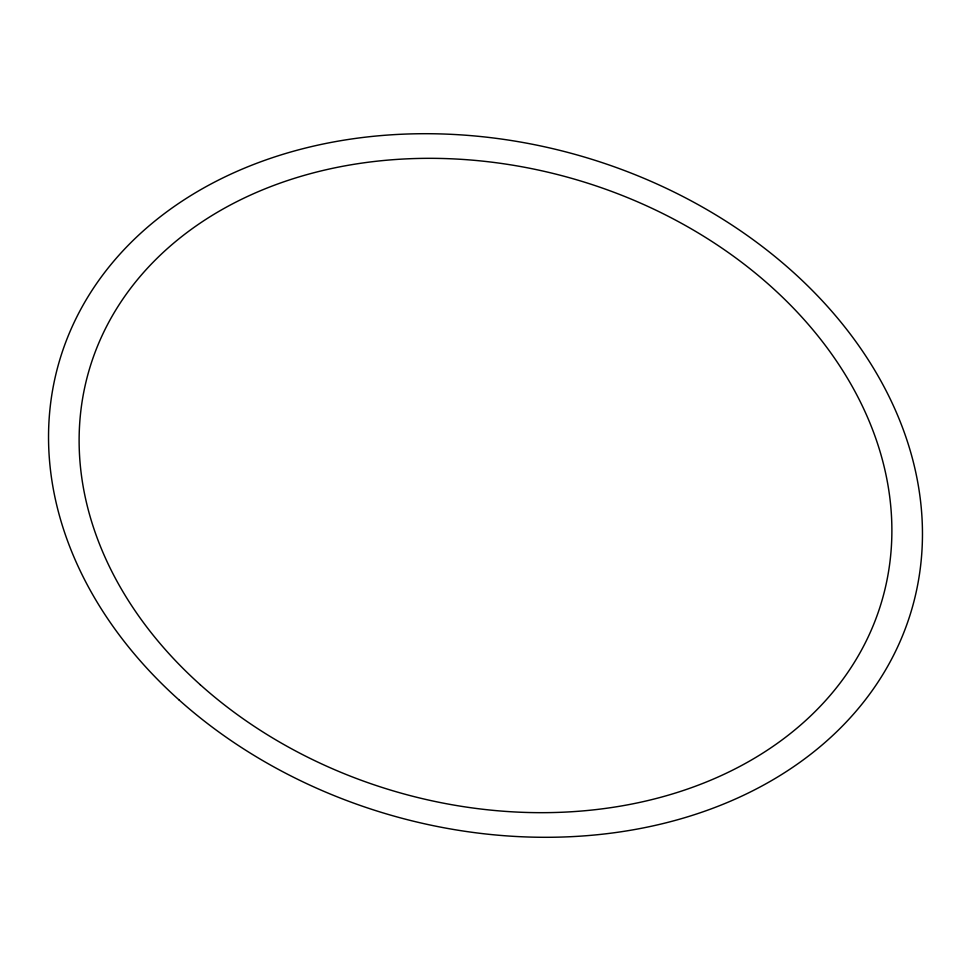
<?xml version="1.0" encoding="UTF-8"?>
<svg xmlns="http://www.w3.org/2000/svg" width="971" height="971" viewBox="0 0 971 971"><rect width="100%" height="100%" fill="white"/><g stroke="black" fill="none" stroke-linecap="round" stroke-linejoin="round"><path stroke-width="1.46" d="M178.834 699.751A443.893 343.006 16.1 0 0 908.407 620.02A443.893 343.006 16.1 0 0 369.271 136.729A443.893 343.006 16.1 0 0 178.834 699.751M200.293 684.749A412.821 318.998 16.1 0 0 878.804 610.613A412.821 318.998 16.1 0 0 377.403 161.137A412.821 318.998 16.1 0 0 200.293 684.749"/></g></svg>
